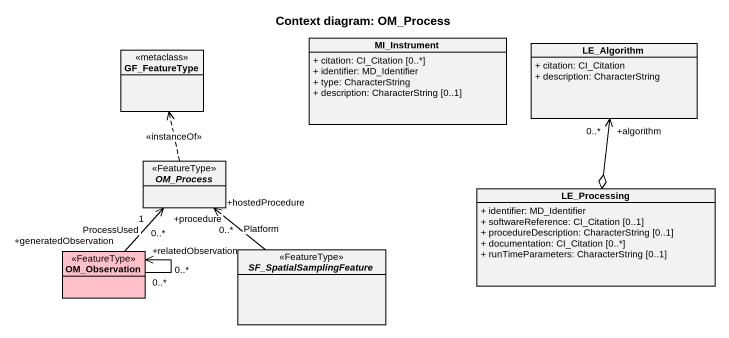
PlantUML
@startuml
title Context diagram: OM_Process
hide circle
hide empty members
skinparam classAttributeIconSize 0
class GF_FeatureType <<metaclass>>
class MI_Instrument {
  + citation: CI_Citation [0..*]
  + identifier: MD_Identifier
  + type: CharacterString
  + description: CharacterString [0..1]
}
class LE_Algorithm {
  + citation: CI_Citation
  + description: CharacterString
}
abstract class OM_Process <<FeatureType>>
class LE_Processing {
  + identifier: MD_Identifier
  + softwareReference: CI_Citation [0..1]
  + procedureDescription: CharacterString [0..1]
  + documentation: CI_Citation [0..*]
  + runTimeParameters: CharacterString [0..1]
}
class OM_Observation <<FeatureType>> #FFC0CB
abstract class SF_SpatialSamplingFeature <<FeatureType>>
LE_Algorithm "+algorithm\n0..*" <--o LE_Processing
OM_Process .up.> GF_FeatureType : <<instanceOf>>
OM_Observation "+generatedObservation\n0..*" -up-> "+procedure\n1" OM_Process : ProcessUsed
OM_Observation "0..*" --> "+relatedObservation\n0..*" OM_Observation
SF_SpatialSamplingFeature -up-> "+hostedProcedure\n0..*" OM_Process : Platform
@enduml
